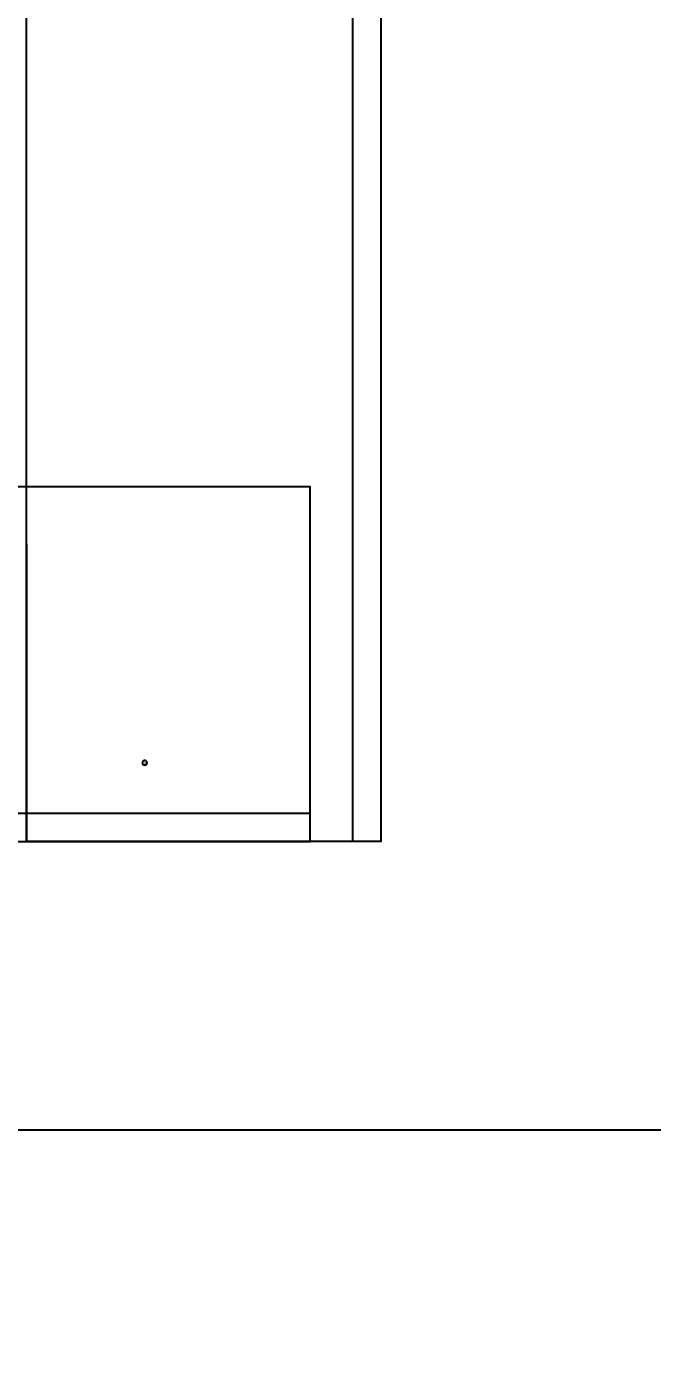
# Model space of a CAD drawing. Header units: millimetres. Extents: x 5544 to 245194, y -610088 to 30375.
# Drawn here: x 104579 to 104844, y 20263 to 20825 of the extents above; entities that cross this region are included whole.
import ezdxf
from ezdxf.enums import TextEntityAlignment as Align
from ezdxf.lldxf.tags import DXFTag

# ---------------------------------------------------------------- set-up
doc = ezdxf.new("R2010")
doc.units = ezdxf.units.MM
for name, color, linetype in [('15', 15, 'Continuous'), ('2', 1, 'CENTER'), ('BOM', 6, 'Continuous')]:
    doc.layers.add(name, color=color, linetype=linetype)
doc.styles.get("Standard").update_dxf_attribs({"font": 'SYMBOL'})
tags = doc.linetypes.add('CENTER', pattern=[2, 1.25, -0.25, 0.25, -0.25]).pattern_tags.tags
tags[10:11] = [DXFTag(74, 4), DXFTag(75, 0), DXFTag(340, '0'), DXFTag(46, 1.0), DXFTag(50, 0.0), DXFTag(44, 0.0), DXFTag(45, 0.0)]
tags[8:9] = [DXFTag(74, 4), DXFTag(75, 0), DXFTag(340, '0'), DXFTag(46, 1.0), DXFTag(50, 0.0), DXFTag(44, 0.0), DXFTag(45, 0.0)]
tags[6:7] = [DXFTag(74, 4), DXFTag(75, 0), DXFTag(340, '0'), DXFTag(46, 1.0), DXFTag(50, 0.0), DXFTag(44, 0.0), DXFTag(45, 0.0)]
tags[4:5] = [DXFTag(74, 4), DXFTag(75, 0), DXFTag(340, '0'), DXFTag(46, 1.0), DXFTag(50, 0.0), DXFTag(44, 0.0), DXFTag(45, 0.0)]
doc.dimstyles.new('DIM-A-002-평면', dxfattribs={"dimscale": 170, "dimtxt": 1, "dimasz": 0.4, "dimexe": 0.2, "dimexo": 0.3, "dimgap": 0.4, "dimtad": 1, "dimdec": 0, "dimtxsty": 'Standard', "dimcen": 0, "dimclrd": 15, "dimclre": 15, "dimclrt": 3, "dimadec": 0, "dimazin": 0, "dimtfac": 1, "dimtix": 1, "dimtmove": 0, "dimatfit": 3, "dimfxl": 1, "dimarcsym": 0})

# ---------------------------------------------------------------- blocks, each defined once
blk = doc.blocks.new('EasyBMINFO')
at = {"color": 0}
blk.add_circle((0, 0), 0.5, dxfattribs=at)
blk.add_text('Info', height=0.25).set_placement((0, 0), align=Align.MIDDLE_CENTER)
at = {"flags": 1}
for tag, p in [('SPEC', (0, -3)), ('NAME', (0, -1)), ('ENAME', (0, -2)), ('WEIGHT', (0, -5)), ('MATERIAL', (0, -4)), ('PRICE', (0, -6)), ('MAKER', (0, -7)), ('REMARK', (0, -8)), ('USER1', (0, -9)), ('USER2', (0, -10)), ('USER3', (0, -11)), ('USER4', (0, -12)), ('USER5', (0, -13)), ('QTY', (0, -14))]:
    blk.add_attdef(tag, p, '', height=0.25, dxfattribs=at)
blk = doc.blocks.new('카평면')
at = {"ltscale": 600}
blk.add_line((-64.97, 1316.77, 103000), (-64.97, 933.27), dxfattribs=at)
blk.add_line((-343.97, 939.27), (-73.97, 939.27))
at = {"ltscale": 600, "elevation": 0}
blk.add_lwpolyline([(-58.97, 1316.77), (-58.97, 933.27), (-133.97, 933.27), (-133.97, 1316.77), (-58.97, 1316.77)], dxfattribs=at)
at = {"elevation": 0}
blk.add_lwpolyline([(-343.97, 1008.27), (-343.97, 933.27), (-73.97, 933.27), (-73.97, 1008.27)], close=True, dxfattribs=at)
at = {"layer": '2', "elevation": 0}
blk.add_lwpolyline([(-133.97, 996.2), (-133.97, 933.27), (-74.2, 933.27)], dxfattribs=at)
at = {"layer": 'BOM', "xscale": -1, "rotation": 89.99999999999999}
blk.add_blockref('EasyBMINFO', (-108.97, 949.94), dxfattribs=at)
blk = doc.blocks.new('*D2799')
at = {"layer": '15', "color": 15, "lineweight": -2, "ltscale": 600}
for p, q in [((104480.1, 20358.25), (107941.92, 20358.25)), ((107907.92, 20290.25), (107907.92, 16226.25)), ((104480.1, 16158.25), (107941.92, 16158.25))]:
    blk.add_line(p, q, dxfattribs=at)
at = {"layer": '15', "color": 15}
for points in [[(107919.25, 20290.25), (107896.59, 20290.25), (107907.92, 20358.25)], [(107896.59, 16226.25), (107919.25, 16226.25), (107907.92, 16158.25)]]:
    blk.add_solid(points, dxfattribs=at)
at = {"layer": 'Defpoints', "color": 0}
for p in [(104429.1, 20358.25), (104429.1, 16158.25), (107907.92, 16158.25)]:
    blk.add_point(p, dxfattribs=at)
at = {"layer": '15', "color": 3, "ltscale": 600, "insert": (107752.54, 18258.25), "char_height": 170, "attachment_point": 5, "rotation": 90}
blk.add_mtext('DBG. 2100', dxfattribs=at)

msp = doc.modelspace()

# ---------------------------------------------------------------- block references
at = {"ltscale": 600, "xscale": 2, "yscale": 2, "zscale": 2}
msp.add_blockref('카평면', (104847.04, 18613.71, 0), dxfattribs=at)

# ---------------------------------------------------------------- dimensions: what is measured, and where the dimension line sits
at = {"layer": '15', "ltscale": 600}
dim = msp.add_linear_dim(base=(107907.92, 16158.25), p1=(104429.1, 20358.25), p2=(104429.1, 16158.25), angle=90, text='DBG. <>', dimstyle='DIM-A-002-평면', override={"dimlfac": 0.5}, dxfattribs=at)
dim.commit()
dim.dimension.update_dxf_attribs({"geometry": '*D2799', "text_midpoint": (107752.54, 18258.25)})

doc.saveas('drawing.dxf')
